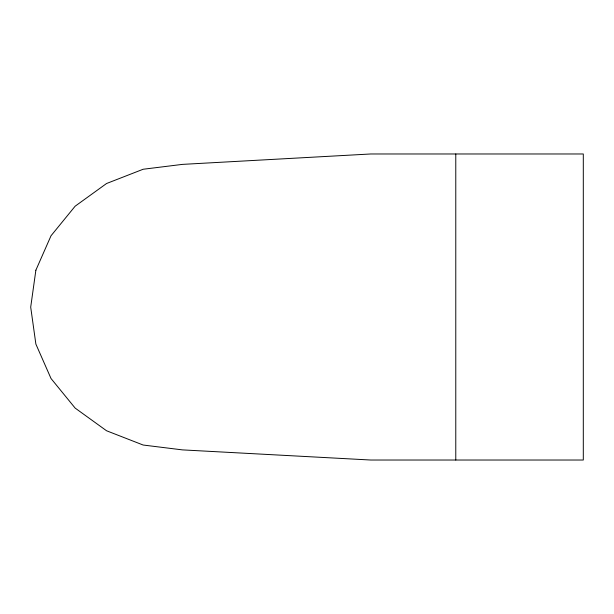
<?xml version="1.0" encoding="UTF-8"?>
<svg xmlns="http://www.w3.org/2000/svg" width="614" height="614" viewBox="0 0 614 614"><rect width="100%" height="100%" fill="white"/><g stroke="black" fill="none" stroke-linecap="round" stroke-linejoin="round"><path stroke-width="0.92" d="M455.78 153.976L455.78 460.024M35.873 270.191L30.7 307.138L35.873 344.086L51.023 378.516L75.138 408.08L106.56 430.767L143.154 445.027L182.419 449.885L370.764 460.024L583.3 460.024L583.3 153.976L370.764 153.976L182.419 164.383L143.154 169.249L106.56 183.509L75.138 206.197L51.023 235.761L35.873 270.191"/></g></svg>
